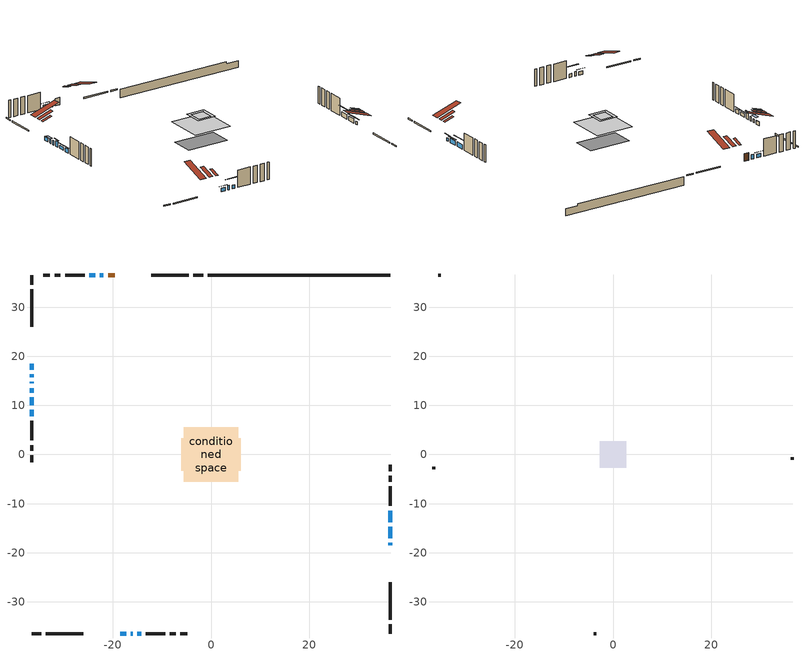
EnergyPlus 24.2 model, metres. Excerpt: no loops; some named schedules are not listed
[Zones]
conditioned space
 floor adiabatic (AdiabaticFloorConstruction): -5.51,-5.51 -5.51,5.51 5.51,5.51 5.51,-5.51 z3.14
 floor foundation (Slab1 construction): -6.01,-3.28 -6.01,3.28 6.01,3.28 6.01,-3.28 z-1.74
 wall outside (RimJoist1 construction): -1.57,36.55 -3.57,36.55 / -36.55,-36.55 -34.55,-36.55 / -36.55,36.55 -36.55,34.55 / 36.55,-36.55 36.55,-34.55 z0.7:1
 wall outside (RimJoist2 construction): -4.5,36.55 -12.12,36.55 / -33.62,-36.55 -25.99,-36.55 / -36.55,33.62 -36.55,25.99 / 36.55,-33.62 36.55,-25.99 z0.7:1
 wall outside (AdiabaticWallConstruction 1): -19.64,36.55 -20.97,36.55 z0.7:2.73
 wall outside (AdiabaticWallConstruction): 36.55,-18.48 36.55,-17.94 z0.7:1.62; -18.47,-36.55 -17.25,-36.55 / -36.55,18.47 -36.55,17.25 / -36.55,16.33 -36.55,15.77 / -23.58,36.55 -24.8,36.55 z0.7:1.69; -21.9,36.55 -22.65,36.55 / -16.33,-36.55 -15.95,-36.55 / -36.55,14.84 -36.55,14.46 / 36.55,-17.01 36.55,-14.67 z0.7:1.92; -36.55,13.53 -36.55,12.57 z0.7:2.3; -15.02,-36.55 -14.2,-36.55 / -36.55,11.64 -36.55,10.01 z0.7:1.67; 36.55,-13.75 36.55,-11.41 z0.7:1.97; -36.55,9.08 -36.55,7.78 z0.7:1.82
 wall outside (Wall1 construction): -25.73,36.55 -29.72,36.55 / -13.28,-36.55 -9.28,-36.55 / -36.55,6.86 -36.55,2.86 / 36.55,-10.48 36.55,-6.48 z0.7:5.58
 wall outside (Wall2 construction): -30.65,36.55 -31.85,36.55 / -8.35,-36.55 -7.15,-36.55 / -36.55,1.93 -36.55,0.73 / 36.55,-5.55 36.55,-4.36 z0.7:5.58
 wall outside (Wall3 construction): -32.78,36.55 -34.16,36.55 / -6.23,-36.55 -4.85,-36.55 / -36.55,-0.2 -36.55,-1.57 / 36.55,-3.43 36.55,-2.05 z0.7:5.58
 wall foundation (FoundationWall1 construction): -0.64,36.55,-1.74 -0.64,36.55,0.7 32.83,36.55,0.7 32.83,36.55,0.21 36.55,36.55,0.21 36.55,36.55,-1.74
 window (WindowConstruction 9): 36.55,-18.47 36.55,-17.94 z0.7:1.61
 window (WindowConstruction 6): -18.47,-36.55 -17.25,-36.55 z0.7:1.69
 window (WindowConstruction 7): -36.55,18.47 -36.55,17.25 z0.7:1.69
 window (WindowConstruction 8): -36.55,16.33 -36.55,15.77 z0.7:1.69
 window (WindowConstruction 11): -21.9,36.55 -22.65,36.55 z0.7:1.92
 window (WindowConstruction 12): -16.33,-36.55 -15.95,-36.55 z0.7:1.92
 window (WindowConstruction 13): -36.55,14.84 -36.55,14.46 z0.7:1.92
 window (WindowConstruction 10): -36.55,13.53 -36.55,12.57 z0.7:2.3
 window (WindowConstruction): 36.55,-17.01 36.55,-14.67 z0.7:1.92
 window (WindowConstruction 1): -15.02,-36.55 -14.21,-36.55 z0.7:1.67
 window (WindowConstruction 2): -36.55,11.64 -36.55,10.01 z0.7:1.67
 window (WindowConstruction 3): 36.55,-13.74 36.55,-11.41 z0.7:1.97
 window (WindowConstruction 4): -36.55,9.08 -36.55,7.79 z0.7:1.82
 window (WindowConstruction 5): -23.58,36.55 -24.8,36.55 z0.7:1.69
 door (Door): -19.64,36.55 -20.97,36.55 z0.7:2.73
 ceiling adiabatic (AdiabaticFloorConstruction): 5.51,-5.51 5.51,5.51 -5.51,5.51 -5.51,-5.51 z3.14
 roof outside (Roof2 construction): -17.06,36.55,5.58 -17.06,32.3,6.99 -15.94,32.3,6.99 -15.94,36.55,5.58; -21.05,-36.55,5.58 -21.05,-32.3,6.99 -22.17,-32.3,6.99 -22.17,-36.55,5.58; -36.55,21.05,5.58 -32.3,21.05,6.99 -32.3,22.17,6.99 -36.55,22.17,5.58; 36.55,-21.05,5.58 32.3,-21.05,6.99 32.3,-22.17,6.99 36.55,-22.17,5.58
 roof outside (Roof6 construction): -18.71,36.55,5.58 -18.71,33.8,6.49 -17.99,33.8,6.49 -17.99,36.55,5.58; -19.4,-36.55,5.58 -19.4,-33.8,6.49 -20.13,-33.8,6.49 -20.13,-36.55,5.58; -36.55,19.4,5.58 -33.8,19.4,6.49 -33.8,20.13,6.49 -36.55,20.13,5.58; 36.55,-19.4,5.58 33.8,-19.4,6.49 33.8,-20.13,6.49 36.55,-20.13,5.58
attic - vented
 floor to conditioned space (Floor1 construction Reversed): -1.86,-1.86 -1.86,1.86 1.86,1.86 1.86,-1.86 z5.58
 floor to conditioned space (Floor3 construction Reversed): -2.66,-2.66 -2.66,2.66 2.66,2.66 2.66,-2.66 z5.58
 floor to conditioned space (Floor4 construction Reversed): -2.02,-2.02 -2.02,2.02 2.02,2.02 2.02,-2.02 z5.58
 wall outside (Wall4 construction): -35.09,36.55 -35.62,36.55 / -3.92,-36.55 -3.39,-36.55 / -36.55,-2.5 -36.55,-3.03 / 36.55,-1.12 36.55,-0.59 z0.7:5.58
 roof outside (Roof1 construction): -15.01,36.55,5.58 -15.01,29.1,8.06 -13.05,29.1,8.06 -13.05,36.55,5.58; -23.1,-36.55,5.58 -23.1,-29.1,8.06 -25.06,-29.1,8.06 -25.06,-36.55,5.58; -36.55,23.1,5.58 -29.1,23.1,8.06 -29.1,25.06,8.06 -36.55,25.06,5.58; 36.55,-23.1,5.58 29.1,-23.1,8.06 29.1,-25.06,8.06 36.55,-25.06,5.58
shading: 36.55,-17.03 36.55,-19.38 36.62,-19.38 36.62,-17.03 z2.53; -16.64,-36.55 -19.08,-36.55 -19.08,-36.62 -16.64,-36.62 z2.3; -36.55,17.18 -36.55,18.55 -36.62,18.55 -36.62,17.18 z1.77; -36.55,15.01 -36.55,17.08 -37.3,17.08 -37.3,15.01 z2.45; -36.55,12.11 -36.55,13.99 -36.62,13.99 -36.62,12.11 z2.76; 36.55,-14.21 36.55,-17.47 36.84,-17.47 36.84,-14.21 z2.38; -12.08,-36.55 -17.15,-36.55 -17.15,-36.69 -12.08,-36.69 z3.8; -36.55,9.55 -36.55,12.1 -36.62,12.1 -36.62,9.55 z2.13; 36.55,-9.96 36.55,-15.2 36.62,-15.2 36.62,-9.96 z3.42; -36.55,7.4 -36.55,9.46 -36.62,9.46 -36.62,7.4 z2.2; -25.41,36.55 -22.97,36.55 -22.97,36.62 -25.41,36.62 z2.3
[Building]
Building 1: Terrain=Suburbs
[Site:Location]
Halifax Intl AP_NS: Latitude {deg}=44.88; Longitude {deg}=-63.51; Time Zone {hr}=-4; Elevation {m}=145; Keep Site Location Information=Yes
[Site:GroundTemperature:Shallow]
3.15511, 1.33576, 1.19006, 2.05344, 5.51939, 8.9692, 11.96, 13.8546, 14.0156, 12.4746, 9.56009, 6.2161
[Site:WaterMainsTemperature]
Calculation Method=Schedule; Temperature Schedule=mains temperature schedule
[Material] Roughness=Rough; Thermal Absorptance=0.9
Name | Thickness {m} | Conductivity {W/m-K} | Density {kg/m3} | Specific Heat {J/kg-K} | Solar Absorptance | Visible Absorptance
asphalt or fiberglass shingles | 0.00635 | 0.162714 | 1121.4 | 1465.45 | 0.4 | 0.4
ceiling loosefill ins | 0.254 | 0.0480833 | 16.02 | 1046.75 | 0.7 | 0.7
ceiling stud and cavity | 0.1397 | 0.435912 | 65.682 | 1177.47 | 0.7 | 0.7
ceiling stud and cavity 1 | 0.1397 | 0.237535 | 65.682 | 1177.47 | 0.7 | 0.7
ceiling stud and cavity 2 | 0.1397 | 0.104117 | 65.682 | 1177.47 | 0.7 | 0.7
concrete 4.0 in. | 0.1016 | 1.803125 | 2242.8 | 837.4 | 0.7 | 0.7
concrete 8.0 in. | 0.2032 | 1.803125 | 2242.8 | 837.4 | 0.7 | 0.7
door material | 0.04445 | 0.053851 | 512.64 | 1214.23 | 0.7 | 0.7
exterior vertical ins | 0.0013834 | 0.029427 | 32.04 | 1214.23 | 0.7 | 0.7
floor covering | 0.0127 | 0.0433444 | 54.468 | 1339.84 | 0.6 | 0.6
floor rigid ins; wall rigid ins | 0.512978 | 0.029427 | 32.04 | 1214.23 | 0.7 | 0.7
floor stud and cavity | 0.1397 | 1.75129 | 37.0049 | 1207.88 | 0.7 | 0.7
furniture material conditioned space 1 | 0.1524 | 0.115458 | 640.8 | 1214.23 | 0.6 | 0.6
gypsum board | 0.0127 | 0.160291 | 801 | 837.4 | 0.6 | 0.6
gypsum board 1 | 0.0127 | 0.160291 | 801 | 837.4 | 0.7 | 0.7
osb sheathing 0.5 in. | 0.0127 | 0.115458 | 512.64 | 1214.23 | 0.7 | 0.7
osb sheathing 0.75 in. | 0.01905 | 0.115458 | 512.64 | 1214.23 | 0.7 | 0.7
osb sheathing 2.0 in. | 0.0508 | 0.115458 | 512.64 | 1214.23 | 0.7 | 0.7
rim joist rigid ins | 0.051816 | 0.029427 | 32.04 | 1214.23 | 0.7 | 0.7
rim joist stud and cavity | 0.0508 | 0.0334462 | 125.044 | 1163.47 | 0.6 | 0.6
rim joist stud and cavity 1 | 0.0508 | 0.0307379 | 125.044 | 1163.47 | 0.6 | 0.6
roof stud and cavity | 0.2032 | 0.17307 | 78.34581 | 1123.46 | 0.7 | 0.7
roof stud and cavity 1 | 0.2032 | 0.17359 | 78.34581 | 1123.46 | 0.7 | 0.7
slab rigid ins | 0.0015037 | 0.029427 | 32.04 | 1214.23 | 0.7 | 0.7
wall stud and cavity | 0.1397 | 0.0868035 | 139.0536 | 1170.24 | 0.7 | 0.7
wall stud and cavity 1 | 0.1397 | 0.089851 | 139.0536 | 1170.24 | 0.7 | 0.7
wall stud and cavity 2 | 0.1397 | 0.117713 | 139.0536 | 1170.24 | 0.7 | 0.7
wall stud and cavity 3 | 0.0889 | 6.1454 | 50.32683 | 1063.81 | 0.6 | 0.6
wall stud and cavity 4 | 0.0889 | 0.380278 | 52.3479 | 1209.89 | 0.7 | 0.7
wall stud and cavity 5 | 0.0889 | 0.391764 | 83.0341 | 1211.67 | 0.7 | 0.7
wood siding | 0.0254 | 0.102417 | 544.68 | 1172.36 | 0.4 | 0.4
wood siding 1 | 0.00254 | 0.102417 | 544.68 | 1172.36 | 0.4 | 0.4
wood siding 2; wood siding 3; wood siding 4 | 0.0254 | 0.102417 | 544.68 | 1172.36 | 0.7 | 0.7
[WindowMaterial:SimpleGlazingSystem]
Name | U-Factor {W/m2-K} | Solar Heat Gain Coefficient
WindowMaterial | 2.7913 | 0.62
WindowMaterial 1 | 2.77314 | 0.5
WindowMaterial 2 | 2.78563 | 0.6
WindowMaterial 3 | 2.765186 | 0.47
WindowMaterial 4 | 2.762347 | 0.46
WindowMaterial 5 | 2.041241 | 0.5
WindowMaterial 6 | 1.95891 | 0.56
WindowMaterial 7 | 4.79621 | 0.54
[Construction]
AdiabaticFloorConstruction: floor stud and cavity, floor rigid ins, osb sheathing 0.75 in., floor covering
AdiabaticWallConstruction: wood siding 3, wall rigid ins, wall stud and cavity 4, gypsum board
AdiabaticWallConstruction 1: wood siding 4, wall rigid ins, wall stud and cavity 4, gypsum board
Door: door material
Floor1 construction Reversed: gypsum board, ceiling stud and cavity, ceiling loosefill ins
Floor3 construction Reversed: gypsum board, ceiling stud and cavity 1, ceiling loosefill ins
Floor4 construction Reversed: gypsum board, ceiling stud and cavity 2
FoundationWall1 construction: concrete 8.0 in., gypsum board 1
furniture construction conditioned space 1: furniture material conditioned space 1
PartitionWallConstruction: gypsum board, wall stud and cavity 5, gypsum board
RimJoist1 construction: wood siding 2, osb sheathing 2.0 in., rim joist stud and cavity
RimJoist2 construction: wood siding 2, rim joist rigid ins, osb sheathing 2.0 in., rim joist stud and cavity 1
Roof1 construction: asphalt or fiberglass shingles
Roof2 construction: asphalt or fiberglass shingles, osb sheathing 0.75 in., roof stud and cavity, gypsum board
Roof6 construction: asphalt or fiberglass shingles, osb sheathing 0.75 in., roof stud and cavity 1, gypsum board
Slab1 construction: slab rigid ins, concrete 4.0 in.
Wall1 construction: wood siding, osb sheathing 0.5 in., wall stud and cavity, gypsum board
Wall2 construction: wood siding, osb sheathing 0.5 in., wall stud and cavity 1, gypsum board
Wall3 construction: wood siding, osb sheathing 0.5 in., wall stud and cavity 2, gypsum board
Wall4 construction: wood siding 1, wall stud and cavity 3
WindowConstruction; WindowConstruction 3: WindowMaterial
WindowConstruction 1; WindowConstruction 2: WindowMaterial 1
WindowConstruction 10: WindowMaterial 6
WindowConstruction 11; WindowConstruction 12; WindowConstruction 13: WindowMaterial 7
WindowConstruction 4: WindowMaterial 2
WindowConstruction 5; WindowConstruction 6; WindowConstruction 7: WindowMaterial 3
WindowConstruction 8: WindowMaterial 4
WindowConstruction 9: WindowMaterial 5
[Zone] Multiplier=1; Part of Total Floor Area=Yes
Name | Volume {m3}
attic - vented | 23.5458
conditioned space | 515.4
[Space]
Name | Zone | Volume {m3}
attic - vented 1 | attic - vented | 23.5458
conditioned space 1 | conditioned space | 515.4
[ZoneInfiltration:EffectiveLeakageArea]
infil attic - vented 1: Zone or Space=attic - vented 1; Schedule=Always On Discrete; Effective Air Leakage Area {cm2}=2093.37; Stack Coefficient=0.000511715; Wind Coefficient=1.52839e-05
[ZoneMixing]
whole house fan mix: Zone or Space=attic - vented; Schedule=Always On Continuous; Design Flow Rate Calculation Method=Flow/Zone; Design Flow Rate {m3/s}=0; Source Zone or Space=conditioned space
[SurfaceProperty:ExposedFoundationPerimeter]
Slab1: Exposed Perimeter Calculation Method=TotalExposedPerimeter; Total Exposed Perimeter {m}=37.186
[InternalMass] Zone or ZoneList=conditioned space; Space or SpaceList=conditioned space 1
Name | Construction | Surface Area {m2}
furniture mass conditioned space 1 | furniture construction conditioned space 1 | 80.24
partition wall mass | PartitionWallConstruction | 200.6
[Lights]
interior lighting: Zone or ZoneList or Space or SpaceList=conditioned space 1; Schedule=interior lighting schedule; Design Level Calculation Method=LightingLevel; Lighting Level {W}=343.2; Return Air Fraction=0; Fraction Radiant=0.6; Fraction Visible=0.2; Fraction Replaceable=1
[People]
occupants: Zone or ZoneList or Space or SpaceList=conditioned space 1; Number of People Schedule=occupants schedule; Number of People Calculation Method=People; Number of People=3; Fraction Radiant=0.314171; Sensible Heat Fraction=0.56303; Activity Level Schedule=occupants activity schedule; Carbon Dioxide Generation Rate {m3/s-W}=0; Enable ASHRAE 55 Comfort Warnings=No; Mean Radiant Temperature Calculation Type=EnclosureAveraged
[ElectricEquipment] Zone or ZoneList or Space or SpaceList=conditioned space 1; Design Level Calculation Method=EquipmentLevel
Name | Schedule | Design Level {W} | Fraction Latent | Fraction Radiant | Fraction Lost
clothes dryer | clothes dryer schedule | 140.772 | 0.015 | 0.081 | 0.85
clothes washer | clothes washer schedule | 32.1985 | 0.03 | 0.162 | 0.7
cooking range | cooking range schedule | 215.147 | 0.08 | 0.432 | 0.2
dishwasher | dishwasher schedule | 66.8632 | 0.3 | 0.18 | 0.4
fridge | fridge schedule | 72.9452 | 0 | 0.6 | 0
mech vent bath fan 0 | mech vent bath fan 0 schedule | 50.2 | 0 | 0 | 1
mech vent bath fan 1 | mech vent bath fan 1 schedule | 50.2 | 0 | 0 | 1
mech vent house fan | mech vent house fan schedule | 0 | 0 | 0 | 1
mech vent house fan cfis | mech vent house fan cfis schedule | 0 | 0 | 0 | 0
misc plug loads | misc plug loads schedule | 494.7 | 0.045 | 0.513 | 0.1
whole house fan | Always On Discrete | 0 | 0 | 0 | 1
[OtherEquipment] Zone or ZoneList or Space or SpaceList=conditioned space 1; Design Level Calculation Method=EquipmentLevel
Name | Fuel Type | Schedule | Design Level {W} | Fraction Latent | Fraction Radiant | Fraction Lost
clothes dryer 1 | Electricity | clothes dryer schedule | 0 | 0.015 | 0.081 | 0.85
cooking range 1 | Electricity | cooking range schedule | 0 | 0.08 | 0.432 | 0.2
general water use latent | None | general water use schedule | 62.594 | 1 | 0 | 0
general water use sensible | None | general water use schedule | -61.6891 | 0 | 0.6 | 0
mech vent house fan latent load | None | Always On Discrete | 0 | 1 | 0 | 0
mech vent house fan sensible load | None | Always On Discrete | 0 | 0 | 0 | 0
water heater energy adjustment1 | FuelOilNo2 | Always On Discrete | 0.01 | 0 | 0 | 1
[ZoneInfiltration:DesignFlowRate] Zone or ZoneList or Space or SpaceList=conditioned space 1; Schedule=Always On Discrete; Design Flow Rate Calculation Method=Flow/Zone; Design Flow Rate {m3/s}=0
infil flow; natural vent flow; whole house fan flow
[Foundation:Kiva]
Foundation Kiva 1: Initial Indoor Air Temperature {C}=18; Wall Height Above Grade {m}=0.699973; Wall Depth Below Slab {m}=0.2032; Custom Block Material Name 1=exterior vertical ins; Custom Block Depth 1 {m}=2.43998; Custom Block X Position 1 {m}=0.2159; Custom Block Z Position 1 {m}=0
[Foundation:Kiva:Settings]
Soil Conductivity {W/m-K}=0.849921; Soil Density {kg/m3}=1842.3; Soil Specific Heat {J/kg-K}=418.7; Ground Solar Absorptivity=0.9; Ground Thermal Absorptivity=0.9; Ground Surface Roughness {m}=0.03; Far-Field Width {m}=40; Deep-Ground Boundary Condition=ZeroFlux; Deep-Ground Depth {m}=40; Minimum Cell Dimension {m}=0.2; Maximum Cell Growth Coefficient=3; Simulation Timestep=Timestep
[Exterior:Lights]
exterior lighting: Schedule=exterior lighting schedule; Design Level {W}=75.6
[Schedule:Constant]
Name | Hourly Value
Always On Continuous; mech vent house fan schedule; mech vent house fan cfis schedule; Always On Discrete | 1
occupants activity schedule | 117.228
fridge schedule | 0
[Schedule:Week:Daily]
interior lighting schedule Week Rule - Jan1-Jan27: interior lighting schedule day, interior lighting schedule day, interior lighting schedule day, interior lighting schedule day, interior lighting schedule day, interior lighting schedule day, interior lighting schedule day, interior lighting schedule default day, interior lighting schedule default day, interior lighting schedule default day, interior lighting schedule default day, interior lighting schedule default day
interior lighting schedule Week Rule - Jan28-Feb3: interior lighting schedule day, interior lighting schedule day, interior lighting schedule day, interior lighting schedule day, interior lighting schedule day 1, interior lighting schedule day 1, interior lighting schedule day 1, interior lighting schedule default day, interior lighting schedule default day, interior lighting schedule default day, interior lighting schedule default day, interior lighting schedule default day
interior lighting schedule Week Rule - Feb4-Feb24: interior lighting schedule day 1, interior lighting schedule day 1, interior lighting schedule day 1, interior lighting schedule day 1, interior lighting schedule day 1, interior lighting schedule day 1, interior lighting schedule day 1, interior lighting schedule default day, interior lighting schedule default day, interior lighting schedule default day, interior lighting schedule default day, interior lighting schedule default day
interior lighting schedule Week Rule - Feb25-Mar3: interior lighting schedule day 1, interior lighting schedule day 1, interior lighting schedule day 1, interior lighting schedule day 1, interior lighting schedule day 2, interior lighting schedule day 2, interior lighting schedule day 2, interior lighting schedule default day, interior lighting schedule default day, interior lighting schedule default day, interior lighting schedule default day, interior lighting schedule default day
interior lighting schedule Week Rule - Mar4-Mar31: interior lighting schedule day 2, interior lighting schedule day 2, interior lighting schedule day 2, interior lighting schedule day 2, interior lighting schedule day 2, interior lighting schedule day 2, interior lighting schedule day 2, interior lighting schedule default day, interior lighting schedule default day, interior lighting schedule default day, interior lighting schedule default day, interior lighting schedule default day
interior lighting schedule Week Rule - Apr1-Apr28: interior lighting schedule day 3, interior lighting schedule day 3, interior lighting schedule day 3, interior lighting schedule day 3, interior lighting schedule day 3, interior lighting schedule day 3, interior lighting schedule day 3, interior lighting schedule default day, interior lighting schedule default day, interior lighting schedule default day, interior lighting schedule default day, interior lighting schedule default day
interior lighting schedule Week Rule - Apr29-May5: interior lighting schedule day 3, interior lighting schedule day 3, interior lighting schedule day 4, interior lighting schedule day 4, interior lighting schedule day 4, interior lighting schedule day 4, interior lighting schedule day 4, interior lighting schedule default day, interior lighting schedule default day, interior lighting schedule default day, interior lighting schedule default day, interior lighting schedule default day
interior lighting schedule Week Rule - May6-May26: interior lighting schedule day 4, interior lighting schedule day 4, interior lighting schedule day 4, interior lighting schedule day 4, interior lighting schedule day 4, interior lighting schedule day 4, interior lighting schedule day 4, interior lighting schedule default day, interior lighting schedule default day, interior lighting schedule default day, interior lighting schedule default day, interior lighting schedule default day
interior lighting schedule Week Rule - May27-Jun2: interior lighting schedule day 4, interior lighting schedule day 4, interior lighting schedule day 4, interior lighting schedule day 4, interior lighting schedule day 4, interior lighting schedule day 5, interior lighting schedule day 5, interior lighting schedule default day, interior lighting schedule default day, interior lighting schedule default day, interior lighting schedule default day, interior lighting schedule default day
interior lighting schedule Week Rule - Jun3-Jun30: interior lighting schedule day 5, interior lighting schedule day 5, interior lighting schedule day 5, interior lighting schedule day 5, interior lighting schedule day 5, interior lighting schedule day 5, interior lighting schedule day 5, interior lighting schedule default day, interior lighting schedule default day, interior lighting schedule default day, interior lighting schedule default day, interior lighting schedule default day
interior lighting schedule Week Rule - Jul1-Jul28: interior lighting schedule day 6, interior lighting schedule day 6, interior lighting schedule day 6, interior lighting schedule day 6, interior lighting schedule day 6, interior lighting schedule day 6, interior lighting schedule day 6, interior lighting schedule default day, interior lighting schedule default day, interior lighting schedule default day, interior lighting schedule default day, interior lighting schedule default day
interior lighting schedule Week Rule - Jul29-Aug4: interior lighting schedule day 6, interior lighting schedule day 6, interior lighting schedule day 6, interior lighting schedule day 7, interior lighting schedule day 7, interior lighting schedule day 7, interior lighting schedule day 7, interior lighting schedule default day, interior lighting schedule default day, interior lighting schedule default day, interior lighting schedule default day, interior lighting schedule default day
interior lighting schedule Week Rule - Aug5-Aug25: interior lighting schedule day 7, interior lighting schedule day 7, interior lighting schedule day 7, interior lighting schedule day 7, interior lighting schedule day 7, interior lighting schedule day 7, interior lighting schedule day 7, interior lighting schedule default day, interior lighting schedule default day, interior lighting schedule default day, interior lighting schedule default day, interior lighting schedule default day
interior lighting schedule Week Rule - Aug26-Sep1: interior lighting schedule day 7, interior lighting schedule day 7, interior lighting schedule day 7, interior lighting schedule day 7, interior lighting schedule day 7, interior lighting schedule day 7, interior lighting schedule day 8, interior lighting schedule default day, interior lighting schedule default day, interior lighting schedule default day, interior lighting schedule default day, interior lighting schedule default day
interior lighting schedule Week Rule - Sep2-Sep29: interior lighting schedule day 8, interior lighting schedule day 8, interior lighting schedule day 8, interior lighting schedule day 8, interior lighting schedule day 8, interior lighting schedule day 8, interior lighting schedule day 8, interior lighting schedule default day, interior lighting schedule default day, interior lighting schedule default day, interior lighting schedule default day, interior lighting schedule default day
interior lighting schedule Week Rule - Sep30-Oct6: interior lighting schedule day 8, interior lighting schedule day 9, interior lighting schedule day 9, interior lighting schedule day 9, interior lighting schedule day 9, interior lighting schedule day 9, interior lighting schedule day 9, interior lighting schedule default day, interior lighting schedule default day, interior lighting schedule default day, interior lighting schedule default day, interior lighting schedule default day
interior lighting schedule Week Rule - Oct7-Oct27: interior lighting schedule day 9, interior lighting schedule day 9, interior lighting schedule day 9, interior lighting schedule day 9, interior lighting schedule day 9, interior lighting schedule day 9, interior lighting schedule day 9, interior lighting schedule default day, interior lighting schedule default day, interior lighting schedule default day, interior lighting schedule default day, interior lighting schedule default day
interior lighting schedule Week Rule - Oct28-Nov3: interior lighting schedule day 9, interior lighting schedule day 9, interior lighting schedule day 9, interior lighting schedule day 9, interior lighting schedule day 10, interior lighting schedule day 10, interior lighting schedule day 10, interior lighting schedule default day, interior lighting schedule default day, interior lighting schedule default day, interior lighting schedule default day, interior lighting schedule default day
interior lighting schedule Week Rule - Nov4-Nov24: interior lighting schedule day 10, interior lighting schedule day 10, interior lighting schedule day 10, interior lighting schedule day 10, interior lighting schedule day 10, interior lighting schedule day 10, interior lighting schedule day 10, interior lighting schedule default day, interior lighting schedule default day, interior lighting schedule default day, interior lighting schedule default day, interior lighting schedule default day
interior lighting schedule Week Rule - Nov25-Dec1: interior lighting schedule day 10, interior lighting schedule day 10, interior lighting schedule day 10, interior lighting schedule day 10, interior lighting schedule day 10, interior lighting schedule day 10, interior lighting schedule day 11, interior lighting schedule default day, interior lighting schedule default day, interior lighting schedule default day, interior lighting schedule default day, interior lighting schedule default day
interior lighting schedule Week Rule - Dec2-Dec31: interior lighting schedule day 11, interior lighting schedule day 11, interior lighting schedule day 11, interior lighting schedule day 11, interior lighting schedule day 11, interior lighting schedule day 11, interior lighting schedule day 11, interior lighting schedule default day, interior lighting schedule default day, interior lighting schedule default day, interior lighting schedule default day, interior lighting schedule default day
occupants schedule Week Rule - Jan1-Dec31: occupants schedule day, occupants schedule day, occupants schedule day, occupants schedule day, occupants schedule day, occupants schedule day, occupants schedule day, occupants schedule default day, occupants schedule default day, occupants schedule default day, occupants schedule default day, occupants schedule default day
clothes dryer schedule Week Rule - Jan1-Dec31: clothes dryer schedule day, clothes dryer schedule day, clothes dryer schedule day, clothes dryer schedule day, clothes dryer schedule day, clothes dryer schedule day, clothes dryer schedule day, clothes dryer schedule default day, clothes dryer schedule default day, clothes dryer schedule default day, clothes dryer schedule default day, clothes dryer schedule default day
clothes washer schedule Week Rule - Jan1-Dec31: clothes washer schedule day, clothes washer schedule day, clothes washer schedule day, clothes washer schedule day, clothes washer schedule day, clothes washer schedule day, clothes washer schedule day, clothes washer schedule default day, clothes washer schedule default day, clothes washer schedule default day, clothes washer schedule default day, clothes washer schedule default day
cooking range schedule Week Rule - Jan1-Dec31: cooking range schedule day, cooking range schedule day, cooking range schedule day, cooking range schedule day, cooking range schedule day, cooking range schedule day, cooking range schedule day, cooking range schedule default day, cooking range schedule default day, cooking range schedule default day, cooking range schedule default day, cooking range schedule default day
dishwasher schedule Week Rule - Jan1-Dec31: dishwasher schedule day, dishwasher schedule day, dishwasher schedule day, dishwasher schedule day, dishwasher schedule day, dishwasher schedule day, dishwasher schedule day, dishwasher schedule default day, dishwasher schedule default day, dishwasher schedule default day, dishwasher schedule default day, dishwasher schedule default day
mech vent bath fan 0 schedule Week Rule - Jan1-Dec31: mech vent bath fan 0 schedule day, mech vent bath fan 0 schedule day, mech vent bath fan 0 schedule day, mech vent bath fan 0 schedule day, mech vent bath fan 0 schedule day, mech vent bath fan 0 schedule day, mech vent bath fan 0 schedule day, mech vent bath fan 0 schedule default day, mech vent bath fan 0 schedule default day, mech vent bath fan 0 schedule default day, mech vent bath fan 0 schedule default day, mech vent bath fan 0 schedule default day
mech vent bath fan 1 schedule Week Rule - Jan1-Dec31: mech vent bath fan 1 schedule day, mech vent bath fan 1 schedule day, mech vent bath fan 1 schedule day, mech vent bath fan 1 schedule day, mech vent bath fan 1 schedule day, mech vent bath fan 1 schedule day, mech vent bath fan 1 schedule day, mech vent bath fan 1 schedule default day, mech vent bath fan 1 schedule default day, mech vent bath fan 1 schedule default day, mech vent bath fan 1 schedule default day, mech vent bath fan 1 schedule default day
misc plug loads schedule Week Rule - Jan1-Dec31: misc plug loads schedule day, misc plug loads schedule day, misc plug loads schedule day, misc plug loads schedule day, misc plug loads schedule day, misc plug loads schedule day, misc plug loads schedule day, misc plug loads schedule default day, misc plug loads schedule default day, misc plug loads schedule default day, misc plug loads schedule default day, misc plug loads schedule default day
general water use schedule Week Rule - Jan1-Dec31: general water use schedule day, general water use schedule day, general water use schedule day, general water use schedule day, general water use schedule day, general water use schedule day, general water use schedule day, general water use schedule default day, general water use schedule default day, general water use schedule default day, general water use schedule default day, general water use schedule default day
exterior lighting schedule Week Rule - Jan1-Jan27: exterior lighting schedule day, exterior lighting schedule day, exterior lighting schedule day, exterior lighting schedule day, exterior lighting schedule day, exterior lighting schedule day, exterior lighting schedule day, exterior lighting schedule default day, exterior lighting schedule default day, exterior lighting schedule default day, exterior lighting schedule default day, exterior lighting schedule default day
exterior lighting schedule Week Rule - Jan28-Feb3: exterior lighting schedule day, exterior lighting schedule day, exterior lighting schedule day, exterior lighting schedule day, exterior lighting schedule day 1, exterior lighting schedule day 1, exterior lighting schedule day 1, exterior lighting schedule default day, exterior lighting schedule default day, exterior lighting schedule default day, exterior lighting schedule default day, exterior lighting schedule default day
exterior lighting schedule Week Rule - Feb4-Feb24: exterior lighting schedule day 1, exterior lighting schedule day 1, exterior lighting schedule day 1, exterior lighting schedule day 1, exterior lighting schedule day 1, exterior lighting schedule day 1, exterior lighting schedule day 1, exterior lighting schedule default day, exterior lighting schedule default day, exterior lighting schedule default day, exterior lighting schedule default day, exterior lighting schedule default day
exterior lighting schedule Week Rule - Feb25-Mar3: exterior lighting schedule day 1, exterior lighting schedule day 1, exterior lighting schedule day 1, exterior lighting schedule day 1, exterior lighting schedule day 2, exterior lighting schedule day 2, exterior lighting schedule day 2, exterior lighting schedule default day, exterior lighting schedule default day, exterior lighting schedule default day, exterior lighting schedule default day, exterior lighting schedule default day
exterior lighting schedule Week Rule - Mar4-Mar31: exterior lighting schedule day 2, exterior lighting schedule day 2, exterior lighting schedule day 2, exterior lighting schedule day 2, exterior lighting schedule day 2, exterior lighting schedule day 2, exterior lighting schedule day 2, exterior lighting schedule default day, exterior lighting schedule default day, exterior lighting schedule default day, exterior lighting schedule default day, exterior lighting schedule default day
exterior lighting schedule Week Rule - Apr1-Apr28: exterior lighting schedule day 3, exterior lighting schedule day 3, exterior lighting schedule day 3, exterior lighting schedule day 3, exterior lighting schedule day 3, exterior lighting schedule day 3, exterior lighting schedule day 3, exterior lighting schedule default day, exterior lighting schedule default day, exterior lighting schedule default day, exterior lighting schedule default day, exterior lighting schedule default day
exterior lighting schedule Week Rule - Apr29-May5: exterior lighting schedule day 3, exterior lighting schedule day 3, exterior lighting schedule day 4, exterior lighting schedule day 4, exterior lighting schedule day 4, exterior lighting schedule day 4, exterior lighting schedule day 4, exterior lighting schedule default day, exterior lighting schedule default day, exterior lighting schedule default day, exterior lighting schedule default day, exterior lighting schedule default day
exterior lighting schedule Week Rule - May6-May26: exterior lighting schedule day 4, exterior lighting schedule day 4, exterior lighting schedule day 4, exterior lighting schedule day 4, exterior lighting schedule day 4, exterior lighting schedule day 4, exterior lighting schedule day 4, exterior lighting schedule default day, exterior lighting schedule default day, exterior lighting schedule default day, exterior lighting schedule default day, exterior lighting schedule default day
exterior lighting schedule Week Rule - May27-Jun2: exterior lighting schedule day 4, exterior lighting schedule day 4, exterior lighting schedule day 4, exterior lighting schedule day 4, exterior lighting schedule day 4, exterior lighting schedule day 5, exterior lighting schedule day 5, exterior lighting schedule default day, exterior lighting schedule default day, exterior lighting schedule default day, exterior lighting schedule default day, exterior lighting schedule default day
exterior lighting schedule Week Rule - Jun3-Jun30: exterior lighting schedule day 5, exterior lighting schedule day 5, exterior lighting schedule day 5, exterior lighting schedule day 5, exterior lighting schedule day 5, exterior lighting schedule day 5, exterior lighting schedule day 5, exterior lighting schedule default day, exterior lighting schedule default day, exterior lighting schedule default day, exterior lighting schedule default day, exterior lighting schedule default day
[Schedule:Year]
interior lighting schedule: interior lighting schedule Week Rule - Jan1-Jan27, 1, 1, 1, 27, interior lighting schedule Week Rule - Jan28-Feb3, 1, 28, 2, 3, interior lighting schedule Week Rule - Feb4-Feb24, 2, 4, 2, 24, interior lighting schedule Week Rule - Feb25-Mar3, 2, 25, 3, 3, interior lighting schedule Week Rule - Mar4-Mar31, 3, 4, 3, 31, interior lighting schedule Week Rule - Apr1-Apr28, 4, 1, 4, 28, interior lighting schedule Week Rule - Apr29-May5, 4, 29, 5, 5, interior lighting schedule Week Rule - May6-May26, 5, 6, 5, 26, interior lighting schedule Week Rule - May27-Jun2, 5, 27, 6, 2, interior lighting schedule Week Rule - Jun3-Jun30, 6, 3, 6, 30, interior lighting schedule Week Rule - Jul1-Jul28, 7, 1, 7, 28, interior lighting schedule Week Rule - Jul29-Aug4, 7, 29, 8, 4, interior lighting schedule Week Rule - Aug5-Aug25, 8, 5, 8, 25, interior lighting schedule Week Rule - Aug26-Sep1, 8, 26, 9, 1, interior lighting schedule Week Rule - Sep2-Sep29, 9, 2, 9, 29, interior lighting schedule Week Rule - Sep30-Oct6, 9, 30, 10, 6, interior lighting schedule Week Rule - Oct7-Oct27, 10, 7, 10, 27, interior lighting schedule Week Rule - Oct28-Nov3, 10, 28, 11, 3, interior lighting schedule Week Rule - Nov4-Nov24, 11, 4, 11, 24, interior lighting schedule Week Rule - Nov25-Dec1, 11, 25, 12, 1, interior lighting schedule Week Rule - Dec2-Dec31, 12, 2, 12, 31
occupants schedule: occupants schedule Week Rule - Jan1-Dec31, 1, 1, 12, 31
clothes dryer schedule: clothes dryer schedule Week Rule - Jan1-Dec31, 1, 1, 12, 31
clothes washer schedule: clothes washer schedule Week Rule - Jan1-Dec31, 1, 1, 12, 31
cooking range schedule: cooking range schedule Week Rule - Jan1-Dec31, 1, 1, 12, 31
dishwasher schedule: dishwasher schedule Week Rule - Jan1-Dec31, 1, 1, 12, 31
mech vent bath fan 0 schedule: mech vent bath fan 0 schedule Week Rule - Jan1-Dec31, 1, 1, 12, 31
mech vent bath fan 1 schedule: mech vent bath fan 1 schedule Week Rule - Jan1-Dec31, 1, 1, 12, 31
misc plug loads schedule: misc plug loads schedule Week Rule - Jan1-Dec31, 1, 1, 12, 31
general water use schedule: general water use schedule Week Rule - Jan1-Dec31, 1, 1, 12, 31
exterior lighting schedule: exterior lighting schedule Week Rule - Jan1-Jan27, 1, 1, 1, 27, exterior lighting schedule Week Rule - Jan28-Feb3, 1, 28, 2, 3, exterior lighting schedule Week Rule - Feb4-Feb24, 2, 4, 2, 24, exterior lighting schedule Week Rule - Feb25-Mar3, 2, 25, 3, 3, exterior lighting schedule Week Rule - Mar4-Mar31, 3, 4, 3, 31, exterior lighting schedule Week Rule - Apr1-Apr28, 4, 1, 4, 28, exterior lighting schedule Week Rule - Apr29-May5, 4, 29, 5, 5, exterior lighting schedule Week Rule - May6-May26, 5, 6, 5, 26, exterior lighting schedule Week Rule - May27-Jun2, 5, 27, 6, 2, exterior lighting schedule Week Rule - Jun3-Jun30, 6, 3, 6, 30, exterior lighting schedule Week Rule - Jul1-Jul28, 7, 1, 7, 28, exterior lighting schedule Week Rule - Jul29-Aug4, 7, 29, 8, 4, exterior lighting schedule Week Rule - Aug5-Aug25, 8, 5, 8, 25, exterior lighting schedule Week Rule - Aug26-Sep1, 8, 26, 9, 1, exterior lighting schedule Week Rule - Sep2-Sep29, 9, 2, 9, 29, exterior lighting schedule Week Rule - Sep30-Oct6, 9, 30, 10, 6, exterior lighting schedule Week Rule - Oct7-Oct27, 10, 7, 10, 27, exterior lighting schedule Week Rule - Oct28-Nov3, 10, 28, 11, 3, exterior lighting schedule Week Rule - Nov4-Nov24, 11, 4, 11, 24, exterior lighting schedule Week Rule - Nov25-Dec1, 11, 25, 12, 1, exterior lighting schedule Week Rule - Dec2-Dec31, 12, 2, 12, 31
[Schedule:Compact]
mains temperature schedule: Through: 01/01, For: AllDays, Until: 24:00, 7.41, Through: 01/02, For: AllDays, Until: 24:00, 7.34833, Through: 01/03, For: AllDays, Until: 24:00, 7.28778, Through: 01/04, For: AllDays, Until: 24:00, 7.22889, Through: 01/05, For: AllDays, Until: 24:00, 7.17056, Through: 01/06, For: AllDays, Until: 24:00, 7.11333, Through: 01/07, For: AllDays, Until: 24:00, 7.05722, Through: 01/08, For: AllDays, Until: 24:00, 7.00167, Through: 01/09, For: AllDays, Until: 24:00, 6.94778, Through: 01/10, For: AllDays, Until: 24:00, 6.895, Through: 01/11, For: AllDays, Until: 24:00, 6.84333, Through: 01/12, For: AllDays, Until: 24:00, 6.79278, Through: 01/13, For: AllDays, Until: 24:00, 6.74389, Through: 01/14, For: AllDays, Until: 24:00, 6.69556, Through: 01/15, For: AllDays, Until: 24:00, 6.64889, Through: 01/16, For: AllDays, Until: 24:00, 6.60278, Through: 01/17, For: AllDays, Until: 24:00, 6.55833, Through: 01/18, For: AllDays, Until: 24:00, 6.515, Through: 01/19, For: AllDays, Until: 24:00, 6.47333, Through: 01/20, For: AllDays, Until: 24:00, 6.43278, Through: 01/21, For: AllDays, Until: 24:00, 6.39333, Through: 01/22, For: AllDays, Until: 24:00, 6.355, Through: 01/23, For: AllDays, Until: 24:00, 6.31833, Through: 01/24, For: AllDays, Until: 24:00, 6.28278, Through: 01/25, For: AllDays, Until: 24:00, 6.24889, Through: 01/26, For: AllDays, Until: 24:00, 6.21611, Through: 01/27, For: AllDays, Until: 24:00, 6.18444, Through: 01/28, For: AllDays, Until: 24:00, 6.15444, Through: 01/29, For: AllDays, Until: 24:00, 6.12556, Through: 01/30, For: AllDays, Until: 24:00, 6.09833, Through: 01/31, For: AllDays, Until: 24:00, 6.07222, Through: 02/01, For: AllDays, Until: 24:00, 6.04778, Through: 02/02, For: AllDays, Until: 24:00, 6.02444, Through: 02/03, For: AllDays, Until: 24:00, 6.00278, Through: 02/04, For: AllDays, Until: 24:00, 5.98222, Through: 02/05, For: AllDays, Until: 24:00, 5.96333, Through: 02/06, For: AllDays, Until: 24:00, 5.94556, Through: 02/07, For: AllDays, Until: 24:00, 5.92944, Through: 02/08, For: AllDays, Until: 24:00, 5.915, Through: 02/09, For: AllDays, Until: 24:00, 5.90167, Through: 02/10, For: AllDays, Until: 24:00, 5.89, Through: 02/11, For: AllDays, Until: 24:00, 5.87944, Through: 02/12, For: AllDays, Until: 24:00, 5.87056, Through: 02/13, For: AllDays, Until: 24:00, 5.86333, Through: 02/14, For: AllDays, Until: 24:00, 5.85722, Through: 02/15, For: AllDays, Until: 24:00, 5.85278, Through: 02/16, For: AllDays, Until: 24:00, 5.84944, Through: 02/17, For: AllDays, Until: 24:00, 5.84833, Through: 02/18, For: AllDays, Until: 24:00, 5.84778, Through: 02/19, For: AllDays, Until: 24:00, 5.84944, Through: 02/20, For: AllDays, Until: 24:00, 5.85167, Through: 02/21, For: AllDays, Until: 24:00, 5.85611, Through: 02/22, For: AllDays, Until: 24:00, 5.86167, Through: 02/23, For: AllDays, Until: 24:00, 5.86889, Through: 02/24, For: AllDays, Until: 24:00, 5.87722, Through: 02/25, For: AllDays, Until: 24:00, 5.88722, Through: 02/26, For: AllDays, Until: 24:00, 5.89889, Through: 02/27, For: AllDays, Until: 24:00, 5.91167, Through: 02/28, For: AllDays, Until: 24:00, 5.92611, Through: 03/01, For: AllDays, Until: 24:00, 5.94222, Through: 03/02, For: AllDays, Until: 24:00, 5.95944, Through: 03/03, For: AllDays, Until: 24:00, 5.97778, Through: 03/04, For: AllDays, Until: 24:00, 5.99778, Through: 03/05, For: AllDays, Until: 24:00, 6.01944, Through: 03/06, For: AllDays, Until: 24:00, 6.04222, Through: 03/07, For: AllDays, Until: 24:00, 6.06667, Through: 03/08, For: AllDays, Until: 24:00, 6.09222, Through: 03/09, For: AllDays, Until: 24:00, 6.11944, Through: 03/10, For: AllDays, Until: 24:00, 6.14778, Through: 03/11, For: AllDays, Until: 24:00, 6.17722, Through: 03/12, For: AllDays, Until: 24:00, 6.20833, Through: 03/13, For: AllDays, Until: 24:00, 6.24111, Through: 03/14, For: AllDays, Until: 24:00, 6.275, Through: 03/15, For: AllDays, Until: 24:00, 6.31, Through: 03/16, For: AllDays, Until: 24:00, 6.34667, Through: 03/17, For: AllDays, Until: 24:00, 6.38444, Through: 03/18, For: AllDays, Until: 24:00, 6.42333, Through: 03/19, For: AllDays, Until: 24:00, 6.46389, Through: 03/20, For: AllDays, Until: 24:00, 6.50556, Through: 03/21, For: AllDays, Until: 24:00, 6.54833, Through: 03/22, For: AllDays, Until: 24:00, 6.59278, Through: 03/23, For: AllDays, Until: 24:00, 6.63833, Through: 03/24, For: AllDays, Until: 24:00, 6.685, Through: 03/25, For: AllDays, Until: 24:00, 6.73278, Through: 03/26, For: AllDays, Until: 24:00, 6.78167, Through: 03/27, For: AllDays, Until: 24:00, 6.83167, Through: 03/28, For: AllDays, Until: 24:00, 6.88333, Through: 03/29, For: AllDays, Until: 24:00, 6.93611, Through: 03/30, For: AllDays, Until: 24:00, 6.98944, Through: 03/31, For: AllDays, Until: 24:00, 7.04444, Through: 04/01, For: AllDays, Until: 24:00, 7.1, Through: 04/02, For: AllDays, Until: 24:00, 7.15722, Through: 04/03, For: AllDays, Until: 24:00, 7.21556, Through: 04/04, For: AllDays, Until: 24:00, 7.27444, Through: 04/05, For: AllDays, Until: 24:00, 7.33444, Through: 04/06, For: AllDays, Until: 24:00, 7.39556, Through: 04/07, For: AllDays, Until: 24:00, 7.45778, Through: 04/08, For: AllDays, Until: 24:00, 7.52111, Through: 04/09, For: AllDays, Until: 24:00, 7.585, Through: 04/10, For: AllDays, Until: 24:00, 7.65, Through: 04/11, For: AllDays, Until: 24:00, 7.71611, Through: 04/12, For: AllDays, Until: 24:00, 7.78333, Through: 04/13, For: AllDays, Until: 24:00, 7.85111, Through: 04/14, For: AllDays, Until: 24:00, 7.91944, Through: 04/15, For: AllDays, Until: 24:00, 7.98889, Through: 04/16, For: AllDays, Until: 24:00, 8.05944, Through: 04/17, For: AllDays, Until: 24:00, 8.13056, Through: 04/18, For: AllDays, Until: 24:00, 8.20222, Through: 04/19, For: AllDays, Until: 24:00, 8.275, Through: 04/20, For: AllDays, Until: 24:00, 8.34833, Through: 04/21, For: AllDays, Until: 24:00, 8.42222, Through: 04/22, For: AllDays, Until: 24:00, 8.49722, Through: 04/23, For: AllDays, Until: 24:00, 8.57278, Through: 04/24, For: AllDays, Until: 24:00, 8.64889, Through: 04/25, For: AllDays, Until: 24:00, 8.72556, Through: 04/26, For: AllDays, Until: 24:00, 8.80278, Through: 04/27, For: AllDays, Until: 24:00, 8.88111, Through: 04/28, For: AllDays, Until: 24:00, 8.95944, Through: 04/29, For: AllDays, Until: 24:00, 9.03833, Through: 04/30, For: AllDays, Until: 24:00, 9.11778, Through: 05/01, For: AllDays, Until: 24:00, 9.19778, Through: 05/02, For: AllDays, Until: 24:00, 9.27833, Through: 05/03, For: AllDays, Until: 24:00, 9.35944, Through: 05/04, For: AllDays, Until: 24:00, 9.44056, Through: 05/05, For: AllDays, Until: 24:00, 9.52278, Through: 05/06, For: AllDays, Until: 24:00, 9.60444, Through: 05/07, For: AllDays, Until: 24:00, 9.68722, Through: 05/08, For: AllDays, Until: 24:00, 9.77, Through: 05/09, For: AllDays, Until: 24:00, 9.85278, Through: 05/10, For: AllDays, Until: 24:00, 9.93611, Through: 05/11, For: AllDays, Until: 24:00, 10.02, Through: 05/12, For: AllDays, Until: 24:00, 10.1039, Through: 05/13, For: AllDays, Until: 24:00, 10.1878, Through: 05/14, For: AllDays, Until: 24:00, 10.2722, Through: 05/15, For: AllDays, Until: 24:00, 10.3561, Through: 05/16, For: AllDays, Until: 24:00, 10.4406, Through: 05/17, For: AllDays, Until: 24:00, 10.5256, Through: 05/18, For: AllDays, Until: 24:00, 10.61, Through: 05/19, For: AllDays, Until: 24:00, 10.6944, Through: 05/20, For: AllDays, Until: 24:00, 10.7794, Through: 05/21, For: AllDays, Until: 24:00, 10.8639, Through: 05/22, For: AllDays, Until: 24:00, 10.9489, Through: 05/23, For: AllDays, Until: 24:00, 11.0333, Through: 05/24, For: AllDays, Until: 24:00, 11.1178, Through: 05/25, For: AllDays, Until: 24:00, 11.2022, Through: 05/26, For: AllDays, Until: 24:00, 11.2867, Through: 05/27, For: AllDays, Until: 24:00, 11.3711, Through: 05/28, For: AllDays, Until: 24:00, 11.455, Through: 05/29, For: AllDays, Until: 24:00, 11.5389, Through: 05/30, For: AllDays, Until: 24:00, 11.6222, Through: 05/31, For: AllDays, Until: 24:00, 11.7056, Through: 06/01, For: AllDays, Until: 24:00, 11.7883, Through: 06/02, For: AllDays, Until: 24:00, 11.8711, Through: 06/03, For: AllDays, Until: 24:00, 11.9539, Through: 06/04, For: AllDays, Until: 24:00, 12.0356, Through: 06/05, For: AllDays, Until: 24:00, 12.1172, Through: 06/06, For: AllDays, Until: 24:00, 12.1989, Through: 06/07, For: AllDays, Until: 24:00, 12.2794, Through: 06/08, For: AllDays, Until: 24:00, 12.36, Through: 06/09, For: AllDays, Until: 24:00, 12.44, Through: 06/10, For: AllDays, Until: 24:00, 12.5194, Through: 06/11, For: AllDays, Until: 24:00, 12.5983, Through: 06/12, For: AllDays, Until: 24:00, 12.6767, Through: 06/13, For: AllDays, Until: 24:00, 12.7544, Through: 06/14, For: AllDays, Until: 24:00, 12.8317, Through: 06/15, For: AllDays, Until: 24:00, 12.9083, Through: 06/16, For: AllDays, Until: 24:00, 12.9844, Through: 06/17, For: AllDays, Until: 24:00, 13.0594, Through: 06/18, For: AllDays, Until: 24:00, 13.1344, Through: 06/19, For: AllDays, Until: 24:00, 13.2083, Through: 06/20, For: AllDays, Until: 24:00, 13.2811, Through: 06/21, For: AllDays, Until: 24:00, 13.3539, Through: 06/22, For: AllDays, Until: 24:00, 13.4256, Through: 06/23, For: AllDays, Until: 24:00, 13.4967, Through: 06/24, For: AllDays, Until: 24:00, 13.5667, Through: 06/25, For: AllDays, Until: 24:00, 13.6361, Through: 06/26, For: AllDays, Until: 24:00, 13.7044, Through: 06/27, For: AllDays, Until: 24:00, 13.7717, Through: 06/28, For: AllDays, Until: 24:00, 13.8389, Through: 06/29, For: AllDays, Until: 24:00, 13.9044, Through: 06/30, For: AllDays, Until: 24:00, 13.9694, Through: 07/01, For: AllDays, Until: 24:00, 14.0333, Through: 07/02, For: AllDays, Until: 24:00, 14.0961, Through: 07/03, For: AllDays, Until: 24:00, 14.1583, Through: 07/04, For: AllDays, Until: 24:00, 14.2189, Through: 07/05, For: AllDays, Until: 24:00, 14.2789, Through: 07/06, For: AllDays, Until: 24:00, 14.3378, Through: 07/07, For: AllDays, Until: 24:00, 14.3956, Through: 07/08, For: AllDays, Until: 24:00, 14.4522, Through: 07/09, For: AllDays, Until: 24:00, 14.5083, Through: 07/10, For: AllDays, Until: 24:00, 14.5628, Through: 07/11, For: AllDays, Until: 24:00, 14.6161, Through: 07/12, For: AllDays, Until: 24:00, 14.6683, Through: 07/13, For: AllDays, Until: 24:00, 14.7194, Through: 07/14, For: AllDays, Until: 24:00, 14.7694, Through: 07/15, For: AllDays, Until: 24:00, 14.8183, Through: 07/16, For: AllDays, Until: 24:00, 14.8661, Through: 07/17, For: AllDays, Until: 24:00, 14.9122, Through: 07/18, For: AllDays, Until: 24:00, 14.9572, Through: 07/19, For: AllDays, Until: 24:00, 15.0011, Through: 07/20, For: AllDays, Until: 24:00, 15.0439, Through: 07/21, For: AllDays, Until: 24:00, 15.0856, Through: 07/22, For: AllDays, Until: 24:00, 15.1256, Through: 07/23, For: AllDays, Until: 24:00, 15.1644, Through: 07/24, For: AllDays, Until: 24:00, 15.2017, Through: 07/25, For: AllDays, Until: 24:00, 15.2383, Through: 07/26, For: AllDays, Until: 24:00, 15.2728, Through: 07/27, For: AllDays, Until: 24:00, 15.3067, Through: 07/28, For: AllDays, Until: 24:00, 15.3389, Through: 07/29, For: AllDays, Until: 24:00, 15.3694, Through: 07/30, For: AllDays, Until: 24:00, 15.3989, Through: 07/31, For: AllDays, Until: 24:00, 15.4272, Through: 08/01, For: AllDays, Until: 24:00, 15.4539, Through: 08/02, For: AllDays, Until: 24:00, 15.4794, Through: 08/03, For: AllDays, Until: 24:00, 15.5033, Through: 08/04, For: AllDays, Until: 24:00, 15.5261, Through: 08/05, For: AllDays, Until: 24:00, 15.5472, Through: 08/06, For: AllDays, Until: 24:00, 15.5667, Through: 08/07, For: AllDays, Until: 24:00, 15.585, Through: 08/08, For: AllDays, Until: 24:00, 15.6022, Through: 08/09, For: AllDays, Until: 24:00, 15.6172, Through: 08/10, For: AllDays, Until: 24:00, 15.6317, Through: 08/11, For: AllDays, Until: 24:00, 15.6439, Through: 08/12, For: AllDays, Until: 24:00, 15.655, Through: 08/13, For: AllDays, Until: 24:00, 15.665, Through: 08/14, For: AllDays, Until: 24:00, 15.6733, Through: 08/15, For: AllDays, Until: 24:00, 15.68, Through: 08/16, For: AllDays, Until: 24:00, 15.6856, Through: 08/17, For: AllDays, Until: 24:00, 15.6894, Through: 08/18, For: AllDays, Until: 24:00, 15.6917, Through: 08/19, For: AllDays, Until: 24:00, 15.6928, Through: 08/20, For: AllDays, Until: 24:00, 15.6922, Through: 08/21, For: AllDays, Until: 24:00, 15.69, Through: 08/22, For: AllDays, Until: 24:00, 15.6867, Through: 08/23, For: AllDays, Until: 24:00, 15.6822, Through: 08/24, For: AllDays, Until: 24:00, 15.6756, Through: 08/25, For: AllDays, Until: 24:00, 15.6678, Through: 08/26, For: AllDays, Until: 24:00, 15.6589, Through: 08/27, For: AllDays, Until: 24:00, 15.6478, Through: 08/28, For: AllDays, Until: 24:00, 15.6361, Through: 08/29, For: AllDays, Until: 24:00, 15.6222, Through: 08/30, For: AllDays, Until: 24:00, 15.6072, Through: 08/31, For: AllDays, Until: 24:00, 15.5911, Through: 09/01, For: AllDays, Until: 24:00, 15.5733, Through: 09/02, For: AllDays, Until: 24:00, 15.5539, Through: 09/03, For: AllDays, Until: 24:00, 15.5333, Through: 09/04, For: AllDays, Until: 24:00, 15.5111, Through: 09/05, For: AllDays, Until: 24:00, 15.4878, Through: 09/06, For: AllDays, Until: 24:00, 15.4628, Through: 09/07, For: AllDays, Until: 24:00, 15.4367, Through: 09/08, For: AllDays, Until: 24:00, 15.4089, Through: 09/09, For: AllDays, Until: 24:00, 15.38, Through: 09/10, For: AllDays, Until: 24:00, 15.3494, Through: 09/11, For: AllDays, Until: 24:00, 15.3178, Through: 09/12, For: AllDays, Until: 24:00, 15.2844, Through: 09/13, For: AllDays, Until: 24:00, 15.25, Through: 09/14, For: AllDays, Until: 24:00, 15.2144, Through: 09/15, For: AllDays, Until: 24:00, 15.1772, Through: 09/16, For: AllDays, Until: 24:00, 15.1389, Through: 09/17, For: AllDays, Until: 24:00, 15.0989, Through: 09/18, For: AllDays, Until: 24:00, 15.0583, Through: 09/19, For: AllDays, Until: 24:00, 15.0161, Through: 09/20, For: AllDays, Until: 24:00, 14.9722, Through: 09/21, For: AllDays, Until: 24:00, 14.9278, Through: 09/22, For: AllDays, Until: 24:00, 14.8817, Through: 09/23, For: AllDays, Until: 24:00, 14.8344, Through: 09/24, For: AllDays, Until: 24:00, 14.7861, Through: 09/25, For: AllDays, Until: 24:00, 14.7367, Through: 09/26, For: AllDays, Until: 24:00, 14.6861, Through: 09/27, For: AllDays, Until: 24:00, 14.6339, Through: 09/28, For: AllDays, Until: 24:00, 14.5811, Through: 09/29, For: AllDays, Until: 24:00, 14.5267, Through: 09/30, For: AllDays, Until: 24:00, 14.4717, Through: 10/01, For: AllDays, Until: 24:00, 14.415, Through: 10/02, For: AllDays, Until: 24:00, 14.3578, Through: 10/03, For: AllDays, Until: 24:00, 14.2989, Through: 10/04, For: AllDays, Until: 24:00, 14.2394, Through: 10/05, For: AllDays, Until: 24:00, 14.1789, Through: 10/06, For: AllDays, Until: 24:00, 14.1172, Through: 10/07, For: AllDays, Until: 24:00, 14.0544, Through: 10/08, For: AllDays, Until: 24:00, 13.9911, Through: 10/09, For: AllDays, Until: 24:00, 13.9267, Through: 10/10, For: AllDays, Until: 24:00, 13.8611, Through: 10/11, For: AllDays, Until: 24:00, 13.7944, Through: 10/12, For: AllDays, Until: 24:00, 13.7272, Through: 10/13, For: AllDays, Until: 24:00, 13.6594, Through: 10/14, For: AllDays, Until: 24:00, 13.59, Through: 10/15, For: AllDays, Until: 24:00, 13.5206, Through: 10/16, For: AllDays, Until: 24:00, 13.4494, Through: 10/17, For: AllDays, Until: 24:00, 13.3783, Through: 10/18, For: AllDays, Until: 24:00, 13.3061, Through: 10/19, For: AllDays, Until: 24:00, 13.2328, Through: 10/20, For: AllDays, Until: 24:00, 13.1594, Through: 10/21, For: AllDays, Until: 24:00, 13.085, Through: 10/22, For: AllDays, Until: 24:00, 13.01, Through: 10/23, For: AllDays, Until: 24:00, 12.9339, Through: 10/24, For: AllDays, Until: 24:00, 12.8578, Through: 10/25, For: AllDays, Until: 24:00, 12.7806, Through: 10/26, For: AllDays, Until: 24:00, 12.7028, Through: 10/27, For: AllDays, Until: 24:00, 12.625, Through: 10/28, For: AllDays, Until: 24:00, 12.5461, Through: 10/29, For: AllDays, Until: 24:00, 12.4667, Through: 10/30, For: AllDays, Until: 24:00, 12.3872, Through: 10/31, For: AllDays, Until: 24:00, 12.3067, Through: 11/01, For: AllDays, Until: 24:00, 12.2261, Through: 11/02, For: AllDays, Until: 24:00, 12.145, Through: 11/03, For: AllDays, Until: 24:00, 12.0633, Through: 11/04, For: AllDays, Until: 24:00, 11.9817, Through: 11/05, For: AllDays, Until: 24:00, 11.8994, Through: 11/06, For: AllDays, Until: 24:00, 11.8167, Through: 11/07, For: AllDays, Until: 24:00, 11.7339, Through: 11/08, For: AllDays, Until: 24:00, 11.6506, Through: 11/09, For: AllDays, Until: 24:00, 11.5672, Through: 11/10, For: AllDays, Until: 24:00, 11.4833, Through: 11/11, For: AllDays, Until: 24:00, 11.3994, Through: 11/12, For: AllDays, Until: 24:00, 11.315, Through: 11/13, For: AllDays, Until: 24:00, 11.2311, Through: 11/14, For: AllDays, Until: 24:00, 11.1467, Through: 11/15, For: AllDays, Until: 24:00, 11.0622, Through: 11/16, For: AllDays, Until: 24:00, 10.9772, Through: 11/17, For: AllDays, Until: 24:00, 10.8928, Through: 11/18, For: AllDays, Until: 24:00, 10.8083, Through: 11/19, For: AllDays, Until: 24:00, 10.7233, Through: 11/20, For: AllDays, Until: 24:00, 10.6389, Through: 11/21, For: AllDays, Until: 24:00, 10.5539, Through: 11/22, For: AllDays, Until: 24:00, 10.4694, Through: 11/23, For: AllDays, Until: 24:00, 10.385, Through: 11/24, For: AllDays, Until: 24:00, 10.3006, Through: 11/25, For: AllDays, Until: 24:00, 10.2161, Through: 11/26, For: AllDays, Until: 24:00, 10.1322, Through: 11/27, For: AllDays, Until: 24:00, 10.0483, Through: 11/28, For: AllDays, Until: 24:00, 9.96444, Through: 11/29, For: AllDays, Until: 24:00, 9.88111, Through: 11/30, For: AllDays, Until: 24:00, 9.79778, Through: 12/01, For: AllDays, Until: 24:00, 9.715, Through: 12/02, For: AllDays, Until: 24:00, 9.63278, Through: 12/03, For: AllDays, Until: 24:00, 9.55056, Through: 12/04, For: AllDays, Until: 24:00, 9.46833, Through: 12/05, For: AllDays, Until: 24:00, 9.38667, Through: 12/06, For: AllDays, Until: 24:00, 9.30611, Through: 12/07, For: AllDays, Until: 24:00, 9.225, Through: 12/08, For: AllDays, Until: 24:00, 9.145, Through: 12/09, For: AllDays, Until: 24:00, 9.065, Through: 12/10, For: AllDays, Until: 24:00, 8.98611, Through: 12/11, For: AllDays, Until: 24:00, 8.90722, Through: 12/12, For: AllDays, Until: 24:00, 8.82944, Through: 12/13, For: AllDays, Until: 24:00, 8.75167, Through: 12/14, For: AllDays, Until: 24:00, 8.675, Through: 12/15, For: AllDays, Until: 24:00, 8.59833, Through: 12/16, For: AllDays, Until: 24:00, 8.52278, Through: 12/17, For: AllDays, Until: 24:00, 8.44778, Through: 12/18, For: AllDays, Until: 24:00, 8.37333, Through: 12/19, For: AllDays, Until: 24:00, 8.29944, Through: 12/20, For: AllDays, Until: 24:00, 8.22667, Through: 12/21, For: AllDays, Until: 24:00, 8.15444, Through: 12/22, For: AllDays, Until: 24:00, 8.08333, Through: 12/23, For: AllDays, Until: 24:00, 8.01278, Through: 12/24, For: AllDays, Until: 24:00, 7.94278, Through: 12/25, For: AllDays, Until: 24:00, 7.87389, Through: 12/26, For: AllDays, Until: 24:00, 7.80611, Through: 12/27, For: AllDays, Until: 24:00, 7.73889, Through: 12/28, For: AllDays, Until: 24:00, 7.67222, Through: 12/29, For: AllDays, Until: 24:00, 7.60722, Through: 12/30, For: AllDays, Until: 24:00, 7.54278, Through: 12/31, For: AllDays, Until: 24:00, 7.47944
